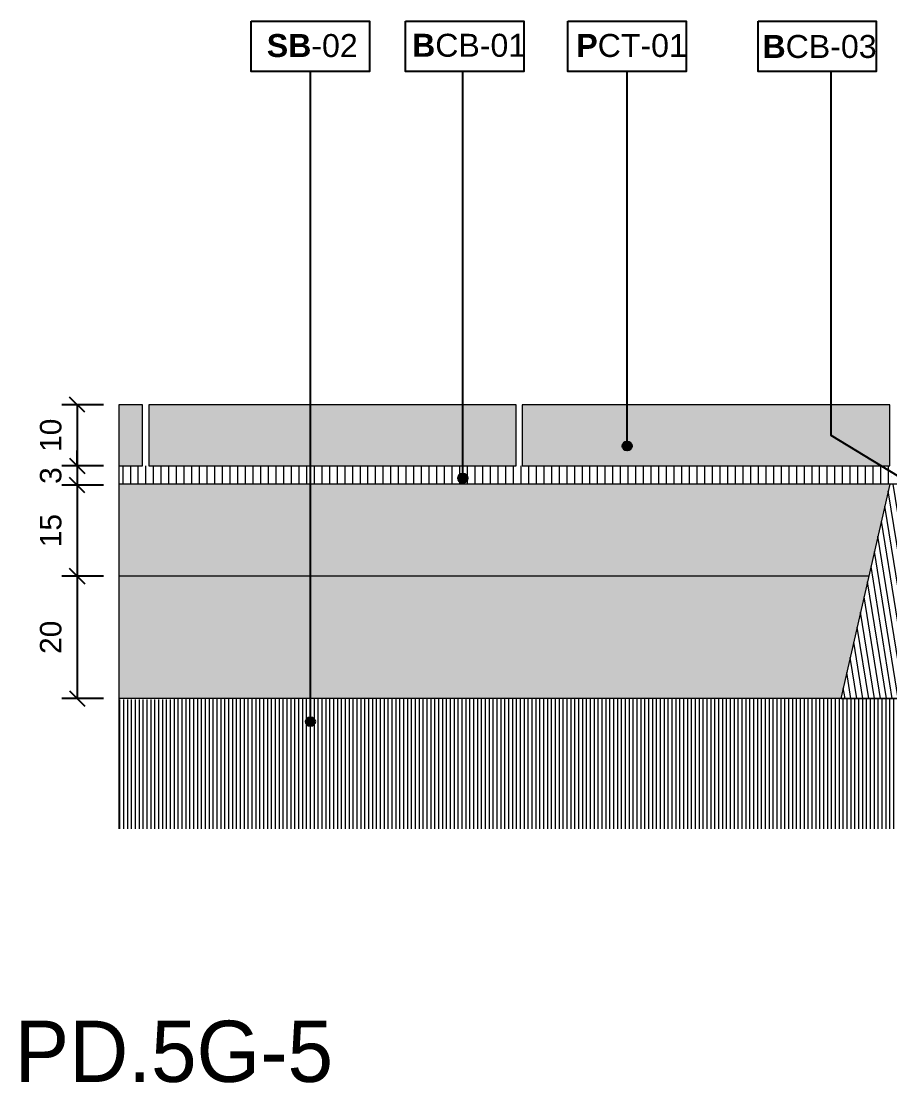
# Model space of a CAD drawing. Header units: metres. Extents: x -325 to 301, y -147 to 149.
# Drawn here: x 67.844 to 69.262, y 57.628 to 59.362 of the extents above; entities that cross this region are included whole.
import ezdxf

# ---------------------------------------------------------------- set-up
doc = ezdxf.new("R2010")
doc.units = ezdxf.units.M
doc.layers.get('Defpoints').update_dxf_attribs({"lineweight": 13})
doc.layers.add('-aux', color=50, linetype='Continuous', plot=False)
doc.layers.add('0-TX-1_25', color=7, linetype='Continuous', true_color=0x3f4f7f)
doc.layers.add('3-TR-paviment fort', color=7, linetype='Continuous', true_color=0xd1d1d1)
for name, color, linetype, lineweight in [('1-CM', 7, 'Continuous', 0), ('2-L-secció', 1, 'Continuous', 0), ('3-TR Formigó', 252, 'Continuous', 0), ('3-TR Seleccionat', 44, 'Continuous', 0), ('3-TR Tot-u', 37, 'Continuous', 0)]:
    doc.layers.add(name, color=color, linetype=linetype, lineweight=lineweight)
doc.layers.add('3-TR sorra granitica', color=7, linetype='Continuous', lineweight=0, true_color=0xf2dac9)
doc.layers.add('3-TR tot_u', color=7, linetype='Continuous', lineweight=5, true_color=0x787878)
doc.layers.add('A-KEYPLAN_HATCH', color=7, linetype='Continuous')
doc.layers.add('A_TEXT_2', color=7, linetype='Continuous')
doc.styles.get("Standard").update_dxf_attribs({"font": 'arial.ttf'})
doc.styles.add('x-llegenda materials$0$ENGRAVERS', font='TT0586M.TTF')
doc.dimstyles.new('ISO-25', dxfattribs={"dimtxt": 0.1, "dimasz": 0.1, "dimexe": 0.1, "dimexo": 0.1, "dimgap": 0.1, "dimtad": 1, "dimdec": 0, "dimlfac": 100, "dimzin": 9, "dimtxsty": 'Standard', "dimblk": 'OBLIQUE', "dimcen": 0.1, "dimadec": 0, "dimazin": 0, "dimtfac": 1, "dimtdec": 0, "dimtmove": 0, "dimatfit": 3, "dimldrblk": 'OBLIQUE', "dimfxl": 1, "dimarcsym": 0})

# ---------------------------------------------------------------- blocks, each defined once
blk = doc.blocks.new('hatch keyplan 2')
at = {"layer": 'A-KEYPLAN_HATCH'}
blk.add_lwpolyline([(0, 0.00548), (0.01287, 0.00548), (0.01287, 0), (0, 0)], close=True, dxfattribs=at)
blk = doc.blocks.new('hatch keyplan')
at = {"layer": 'A-KEYPLAN_HATCH'}
blk.add_blockref('hatch keyplan 2', (1.43058, 0.85215), dxfattribs=at)
blk = doc.blocks.new('SB-02')
at = {"layer": 'A-KEYPLAN_HATCH'}
blk.add_blockref('hatch keyplan', (-1.43058, -0.85215), dxfattribs=at)
at = {"layer": 'A_TEXT_2', "insert": (-0.0008, 0.00408), "char_height": 0.0025, "attachment_point": 1}
blk.add_mtext_dynamic_manual_height_columns('\\pi0.00249;{\\fArial|b1|i0|c0|p34;SB}-02', width=0.0145619, gutter_width=0.015, heights=[0], dxfattribs=at)
blk = doc.blocks.new('B-CB01')
at = {"layer": 'A-KEYPLAN_HATCH'}
blk.add_blockref('hatch keyplan', (-1.43058, -0.85215), dxfattribs=at)
at = {"layer": 'A_TEXT_2', "insert": (-0.0008, 0.00411), "char_height": 0.0025, "attachment_point": 1}
blk.add_mtext_dynamic_manual_height_columns('\\pi0.00152;{\\fArial|b1|i0|c0|p34;B}CB-01', width=0.0145619, gutter_width=0.015, heights=[0], dxfattribs=at)
blk = doc.blocks.new('PCB01')
at = {"layer": 'A-KEYPLAN_HATCH'}
blk.add_lwpolyline([(0.001, 0.00548), (0.01387, 0.00548), (0.01387, 0), (0.001, 0)], close=True, dxfattribs=at)
at = {"layer": 'A_TEXT_2', "insert": (0.0002, 0.00409), "char_height": 0.0025, "attachment_point": 1}
blk.add_mtext_dynamic_manual_height_columns('\\pi0.00171;{\\fArial|b1|i0|c0|p34;P}CT-01', width=0.0145619, gutter_width=0.015, heights=[0], dxfattribs=at)
blk = doc.blocks.new('B-CB03')
at = {"layer": 'A-KEYPLAN_HATCH'}
blk.add_blockref('hatch keyplan', (-1.43058, -0.85215), dxfattribs=at)
at = {"layer": 'A_TEXT_2', "insert": (-0.0008, 0.00398), "char_height": 0.0025, "attachment_point": 1}
blk.add_mtext_dynamic_manual_height_columns('\\pi0.00128;{\\fArial|b1|i0|c0|p34;B}CB-03', width=0.0145619, gutter_width=0.015, heights=[0], dxfattribs=at)
blk = doc.blocks.new('POINT')
at = {"layer": '0-TX-1_25'}
h = blk.add_hatch(dxfattribs=at)
h.set_pattern_fill('ANGLE', color=256)
h.set_pattern_definition([(0, (-83.747, -12.726), (0, 6.985), [5.08, -1.905]), (90, (-83.747, -12.726), (-6.985, 4e-16), [5.08, -1.905])])
edge = h.paths.add_edge_path()
edge.add_arc((0, 0), 0.0075, 0, 360)
h = blk.add_hatch(color=256, dxfattribs=at)
h.dxf.hatch_style = 1
edge = h.paths.add_edge_path()
edge.add_arc((0, 0), 0.0075, 0, 360)
blk.add_circle((0, 0), 0.0075, dxfattribs=at)
blk = doc.blocks.new('_Oblique')
at = {"color": 0, "lineweight": -2}
blk.add_line((-0.5, -0.5), (0.5, 0.5), dxfattribs=at)
blk = doc.blocks.new('*D1252')
at = {"layer": '0-TX-1_25', "color": 0, "lineweight": -2, "transparency": 16777216}
for p, q in [((67.9782, 58.7358), (67.9098, 58.7358)), ((67.9348, 58.7358), (67.9348, 58.6358)), ((67.9782, 58.6358), (67.9098, 58.6358))]:
    blk.add_line(p, q, dxfattribs=at)
at = {"layer": 'Defpoints', "color": 0, "transparency": 16777216}
for p in [(68.0032, 58.7358), (67.9348, 58.6358), (68.0032, 58.6358)]:
    blk.add_point(p, dxfattribs=at)
at = {"layer": '0-TX-1_25', "color": 0, "lineweight": -2, "transparency": 16777216, "xscale": 0.025, "yscale": 0.025, "zscale": 0.025}
for p, rotation in [((67.9348, 58.7358), 90), ((67.9348, 58.6358), 270)]:
    blk.add_blockref('_Oblique', p, dxfattribs=dict(at, rotation=rotation))
at = {"layer": '0-TX-1_25', "color": 0, "transparency": 16777216, "insert": (67.8919, 58.6858), "char_height": 0.035, "attachment_point": 5, "rotation": 90}
blk.add_mtext('10', dxfattribs=at)
blk = doc.blocks.new('*D1253')
at = {"layer": '0-TX-1_25', "color": 0, "lineweight": -2, "transparency": 16777216}
for p, q in [((67.9348, 58.6358), (67.9348, 58.6608)), ((67.9782, 58.6358), (67.9098, 58.6358)), ((67.9348, 58.6358), (67.9348, 58.6042)), ((67.9782, 58.6042), (67.9098, 58.6042)), ((67.9348, 58.6042), (67.9348, 58.5792))]:
    blk.add_line(p, q, dxfattribs=at)
at = {"layer": 'Defpoints', "color": 0, "transparency": 16777216}
for p in [(68.0032, 58.6358), (67.9348, 58.6042), (68.0032, 58.6042)]:
    blk.add_point(p, dxfattribs=at)
at = {"layer": '0-TX-1_25', "color": 0, "lineweight": -2, "transparency": 16777216, "xscale": 0.025, "yscale": 0.025, "zscale": 0.025}
for p, rotation in [((67.9348, 58.6358), 270), ((67.9348, 58.6042), 90)]:
    blk.add_blockref('_Oblique', p, dxfattribs=dict(at, rotation=rotation))
at = {"layer": '0-TX-1_25', "color": 0, "transparency": 16777216, "insert": (67.8919, 58.62), "char_height": 0.035, "attachment_point": 5, "rotation": 90}
blk.add_mtext('3', dxfattribs=at)
blk = doc.blocks.new('*D1250')
at = {"layer": '0-TX-1_25', "color": 0, "lineweight": -2, "transparency": 16777216}
for p, q in [((67.9782, 58.6042), (67.9098, 58.6042)), ((67.9348, 58.6042), (67.9348, 58.4558)), ((67.9782, 58.4558), (67.9098, 58.4558))]:
    blk.add_line(p, q, dxfattribs=at)
at = {"layer": 'Defpoints', "color": 0, "transparency": 16777216}
for p in [(68.0032, 58.6042), (67.9348, 58.4558), (68.0032, 58.4558)]:
    blk.add_point(p, dxfattribs=at)
at = {"layer": '0-TX-1_25', "color": 0, "lineweight": -2, "transparency": 16777216, "xscale": 0.025, "yscale": 0.025, "zscale": 0.025}
for p, rotation in [((67.9348, 58.6042), 90), ((67.9348, 58.4558), 270)]:
    blk.add_blockref('_Oblique', p, dxfattribs=dict(at, rotation=rotation))
at = {"layer": '0-TX-1_25', "color": 0, "transparency": 16777216, "insert": (67.8919, 58.53), "char_height": 0.035, "attachment_point": 5, "rotation": 90}
blk.add_mtext('15', dxfattribs=at)
blk = doc.blocks.new('*D1251')
at = {"layer": '0-TX-1_25', "color": 0, "lineweight": -2, "transparency": 16777216}
for p, q in [((67.9782, 58.4558), (67.9098, 58.4558)), ((67.9348, 58.4558), (67.9348, 58.2558)), ((67.9782, 58.2558), (67.9098, 58.2558))]:
    blk.add_line(p, q, dxfattribs=at)
at = {"layer": 'Defpoints', "color": 0, "transparency": 16777216}
for p in [(68.0032, 58.4558), (67.9348, 58.2558), (68.0032, 58.2558)]:
    blk.add_point(p, dxfattribs=at)
at = {"layer": '0-TX-1_25', "color": 0, "lineweight": -2, "transparency": 16777216, "xscale": 0.025, "yscale": 0.025, "zscale": 0.025}
for p, rotation in [((67.9348, 58.4558), 90), ((67.9348, 58.2558), 270)]:
    blk.add_blockref('_Oblique', p, dxfattribs=dict(at, rotation=rotation))
at = {"layer": '0-TX-1_25', "color": 0, "transparency": 16777216, "insert": (67.8919, 58.3558), "char_height": 0.035, "attachment_point": 5, "rotation": 90}
blk.add_mtext('20', dxfattribs=at)

msp = doc.modelspace()

# ---------------------------------------------------------------- hatches: boundary and pattern name
at = {"layer": '3-TR Formigó'}
h = msp.add_hatch(dxfattribs=at)
h.set_pattern_fill('ANSI31', color=256, scale=0.003, angle=234.1752, style=0)
h.set_pattern_definition([(279.175244, (30.551688, -33.109489), (0.00940313, 0.0015188056), [])])
h.paths.add_polyline_path([(69.2648, 58.6186), (69.2619, 58.6058), (69.2654, 58.6186)])
h.paths.add_polyline_path([(69.584, 58.6058), (69.2619, 58.6058), (69.1819, 58.2558), (69.6847, 58.2558)])
at = {"layer": '3-TR Seleccionat'}
h = msp.add_hatch(dxfattribs=at)
h.set_pattern_fill('ANSI31', color=256, scale=0.002, angle=225, style=0)
h.set_pattern_definition([(270, (441145.450037, -650778.3606755), (-0.00635, -2e-18), [])])
h.paths.add_polyline_path([(70.8386, 58.2558), (70.8386, 58.0429), (68.0032, 58.0429), (68.0032, 58.2544), (69.5946, 58.2558)])
at = {"layer": '3-TR sorra granitica'}
h = msp.add_hatch(dxfattribs=at)
h.set_pattern_fill('LINE', color=256, scale=0.1, angle=54.3535, style=0)
h.set_pattern_definition([(90, (91.6723, 266.791407), (-0.0125, -5e-12), [])])
h.paths.add_polyline_path([(69.2619, 58.6058), (69.27, 58.6358), (68.0032, 58.6358), (68.0032, 58.6058)])
h.paths.add_polyline_path([(69.5766, 58.6358), (69.584, 58.6058), (70.8386, 58.6058), (70.8386, 58.6358)])
at = {"layer": '3-TR Tot-u'}
h = msp.add_hatch(dxfattribs=at)
h.set_pattern_fill('EARTH', color=256, scale=0.005, angle=-80.8248, style=0)
h.set_pattern_definition([(279.175244, (-118.962517, 17.969846), (0.036406452, -0.0262810815), [0.03175, -0.03175]), (279.175244, (-118.950764, 17.971744), (0.036406452, -0.0262810815), [0.03175, -0.03175]), (279.175244, (-118.93901, 17.973643), (0.036406452, -0.0262810815), [0.03175, -0.03175]), (9.175244, (-118.93446, 17.970358), (0.0262810815, 0.036406452), [0.03175, -0.03175]), (9.175244, (-118.93256, 17.958604), (0.0262810815, 0.036406452), [0.03175, -0.03175]), (9.175244, (-118.930662, 17.94685), (0.0262810815, 0.036406452), [0.03175, -0.03175])])
h.paths.add_polyline_path([(69.1819, 58.2558), (69.2276, 58.4558), (68.0032, 58.4558), (68.0032, 58.2558)])
h.paths.add_polyline_path([(69.6271, 58.4558), (69.6847, 58.2558), (70.8386, 58.2558), (70.8386, 58.4558)])
at = {"layer": '3-TR tot_u'}
h = msp.add_hatch(dxfattribs=at)
h.set_pattern_fill('AR-CONC', color=256, scale=0.0002, angle=90.2664)
h.set_pattern_definition([(140.2664143104, (269988.405434, -738412.79673), (0.0030183585511, 0.0364513625844), [0.00381, -0.04191]), (85.2664143104, (269988.405434, -738412.79673), (-0.0381781810675, -0.0072262829332), [0.003048, -0.033528116834]), (190.7178590104, (269988.405685, -738412.79369), (-0.0351598209585, 0.0292250795622), [0.00323800176, -0.03561804892]), (136.4506143104, (269988.395274, -738412.796777), (0.0081562825582, 0.0542543196878), [0.005715, -0.062865]), (186.9019719204, (269988.395954, -738412.792255), (-0.049705465848, 0.047250217616), [0.004857004628, -0.053427121632]), (81.45056548, (269988.395274, -738412.796777), (-0.0497054658455, 0.0472502176188), [0.004571993414, -0.050291946384]), (111.2664143104, (269988.39779, -738412.791685), (0.0203118235131, 0.0304176527954), [0.00381, -0.04191]), (56.2664143104, (269988.39779, -738412.791685), (-0.0368946682902, 0.0121889849718), [0.003048, -0.033528]), (161.7178593104, (269988.399483, -738412.78915), (-0.016582844967, 0.0426066376987), [0.00323800176, -0.03561798752]), (127.7664143104, (269988.405434, -738412.79673), (-0.0169136972324, 0.00053908133522), [0, -0.0331216, 0, -0.034036, 0, -0.033655]), (97.7664143104, (269988.405434, -738412.79673), (-0.02009803784808, 0.0132706243038), [0, -0.0194056, 0, -0.0323596, 0, -0.012827]), (57.7664143104, (269988.405487, -738412.808058), (0.00101964285024, 0.02712315336895), [0, -0.0127, 0, -0.039624, 0, -0.052578]), (47.7664143104, (269988.40551, -738412.813138), (-0.0052229971542, 0.0296018704426), [0, -0.01651, 0, -0.0263144, 0, -0.037338])])
h.paths.add_polyline_path([(69.2276, 58.4558), (69.2619, 58.6058), (68.0032, 58.6058), (68.0032, 58.4558)])
h.paths.add_polyline_path([(69.584, 58.6058), (69.6271, 58.4558), (70.8386, 58.4558), (70.8386, 58.6058)])
at = {"layer": '3-TR-paviment fort'}
for points in [[(68.0032, 58.6358), (68.0417, 58.6358), (68.0417, 58.7358), (68.0032, 58.7358)], [(68.0517, 58.6358), (68.6517, 58.6358), (68.6517, 58.7358), (68.0517, 58.7358)], [(68.6617, 58.6358), (69.2617, 58.6358), (69.2617, 58.7358), (68.6617, 58.7358)]]:
    msp.add_hatch(color=256, dxfattribs=at).paths.add_polyline_path(points)

# ---------------------------------------------------------------- linework, layer by layer
at = {"layer": '0-TX-1_25'}
for points in [[(68.3158, 58.218), (68.3158, 59.28)], [(68.5647, 58.6158), (68.5647, 59.28)], [(68.8329, 58.6683), (68.8329, 59.28)], [(69.1655, 59.28), (69.1655, 58.6859), (69.4252, 58.5281)]]:
    msp.add_lwpolyline(points, dxfattribs=at)
at = {"layer": '1-CM'}
msp.add_line((69.5732, 58.6058), (68.0032, 58.6058), dxfattribs=at)
for points in [[(68.0032, 58.6358), (68.0417, 58.6358), (68.0417, 58.7358), (68.0032, 58.7358)], [(68.0517, 58.6358), (68.6517, 58.6358), (68.6517, 58.7358), (68.0517, 58.7358)], [(68.6617, 58.6358), (69.2617, 58.6358), (69.2617, 58.7358), (68.6617, 58.7358)], [(69.584, 58.6058), (69.2619, 58.6058), (69.1819, 58.2558), (69.6847, 58.2558)]]:
    msp.add_lwpolyline(points, close=True, dxfattribs=at)
for points in [[(69.2276, 58.4558), (68.0032, 58.4558)], [(70.8386, 58.2558), (68.0032, 58.2558)]]:
    msp.add_lwpolyline(points, dxfattribs=at)
at = {"layer": '2-L-secció'}
msp.add_lwpolyline([(68.0032, 58.7358), (68.0032, 58.0429)], dxfattribs=at)

# ---------------------------------------------------------------- block references
at = {"layer": '0-TX-1_25', "xscale": 15, "yscale": 15, "zscale": 15}
for name, p in [('SB-02', (68.2192, 59.28)), ('B-CB01', (68.471, 59.28)), ('PCB01', (68.7213, 59.28)), ('B-CB03', (69.0468, 59.28))]:
    msp.add_blockref(name, p, dxfattribs=at)
at = {"layer": '0-TX-1_25'}
for p in [(68.8329, 58.6683), (68.5647, 58.6158), (68.3158, 58.218)]:
    msp.add_blockref('POINT', p, dxfattribs=at)

# ---------------------------------------------------------------- texts
at = {"layer": '-aux', "insert": (67.8326, 57.7295), "char_height": 0.1, "width": 19.210099, "attachment_point": 1, "style": 'x-llegenda materials$0$ENGRAVERS'}
msp.add_mtext('PD.5G-5', dxfattribs=at)

# ---------------------------------------------------------------- dimensions: what is measured, and where the dimension line sits
at = {"layer": '0-TX-1_25'}
for base, p1, p2, picture, middle in [((67.9348, 58.6358), (68.0032, 58.7358), (68.0032, 58.6358), '*D1252', (67.8919, 58.6858)), ((67.9348, 58.4558), (68.0032, 58.6042), (68.0032, 58.4558), '*D1250', (67.8919, 58.53)), ((67.9348, 58.2558), (68.0032, 58.4558), (68.0032, 58.2558), '*D1251', (67.8919, 58.3558))]:
    dim = msp.add_linear_dim(base=base, p1=p1, p2=p2, angle=90, dimstyle='ISO-25', override={"dimtxt": 0.035, "dimasz": 0.025, "dimexe": 0.025, "dimexo": 0.025, "dimgap": 0.025, "dimblk1": 'Oblique', "dimblk2": 'Oblique', "dimsah": 1, "dimfxl": 0.1, "dimfxlon": 1, "dimarcsym": 1}, dxfattribs=at)
    dim.commit()
    dim.dimension.update_dxf_attribs({"geometry": picture, "text_midpoint": middle})
dim = msp.add_linear_dim(base=(67.9348, 58.6042), p1=(68.0032, 58.6358), p2=(68.0032, 58.6042), angle=90, dimstyle='ISO-25', override={"dimtxt": 0.035, "dimasz": 0.025, "dimexe": 0.025, "dimexo": 0.025, "dimgap": 0.025, "dimblk1": 'Oblique', "dimblk2": 'Oblique', "dimsah": 1, "dimfxl": 0.1, "dimfxlon": 1, "dimarcsym": 1}, dxfattribs=at)
dim.commit()
dim.dimension.update_dxf_attribs({"geometry": '*D1253', "text_midpoint": (67.9348, 58.62), "dimtype": 160})

doc.saveas('drawing.dxf')
